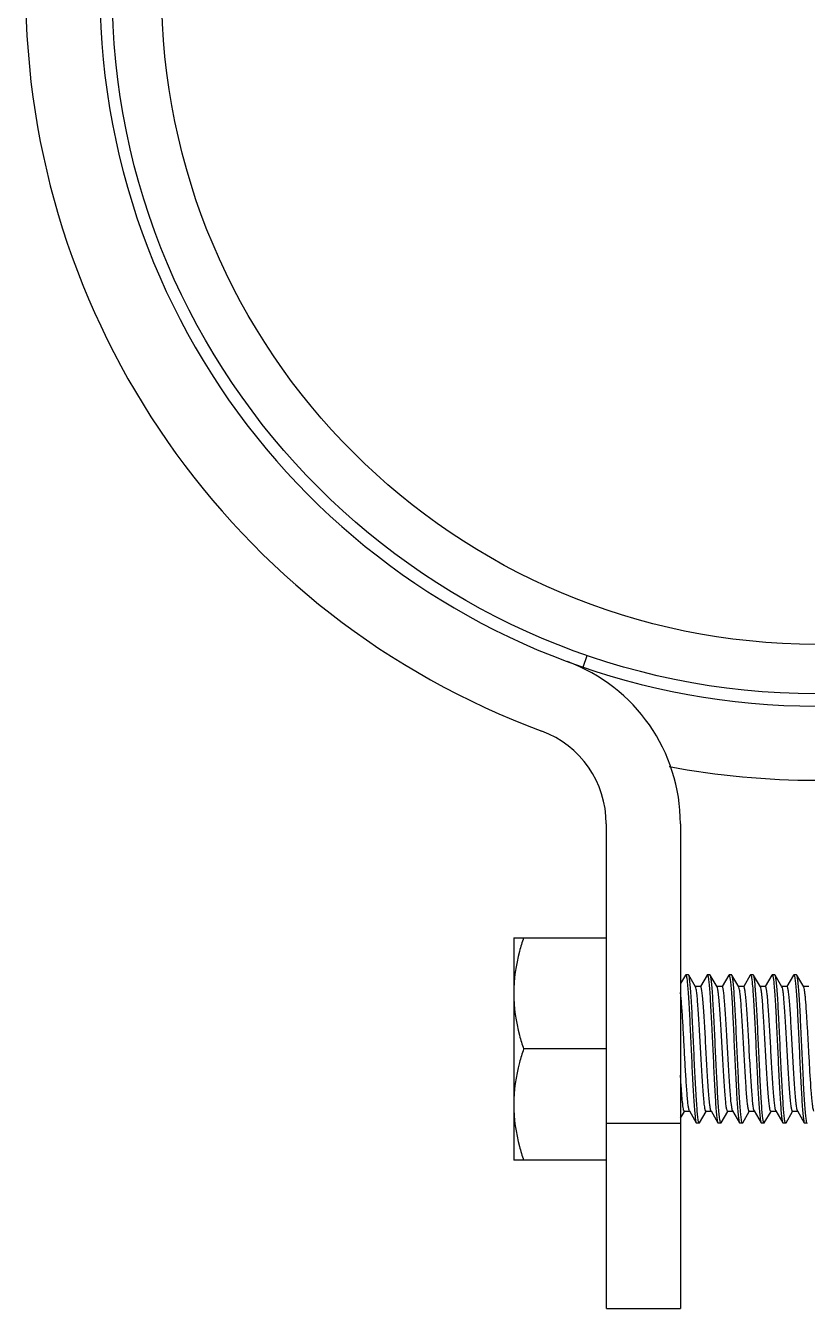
# Model space of a CAD drawing. Extents: x 27938 to 1507990, y 110129 to 923079.
# Drawn here: x 475740 to 476475, y 376821 to 378027 of the extents above; entities that cross this region are included whole.
import ezdxf

# ---------------------------------------------------------------- set-up
doc = ezdxf.new("R2010")
doc.units = 0
doc.header["$LTSCALE"] = 1000
doc.header["$MEASUREMENT"] = 0

msp = doc.modelspace()

# ---------------------------------------------------------------- linework, layer by layer
at = {"linetype": 'Continuous'}
for p, q in [((476263.7, 377423.7), (476267.5, 377434.7)), ((476285.6, 376820.7), (476285.6, 377276.4)), ((476355.3, 377276.4), (476355.3, 376820.7)), ((476198.5, 377169.2), (476285.6, 377169.2)), ((476198.5, 377169.2), (476198.5, 376960.1)), ((476359.9, 377134.1), (476355.3, 377126.1)), ((476359.9, 377134.1), (476360.2, 377134.3)), ((476362.7, 377134.3), (476360.2, 377134.3)), ((476362.7, 377134.3), (476360.2, 377134.3)), ((476360.2, 377134.3), (476360.2, 377134.3)), ((476363, 377134.1), (476362.7, 377134.3)), ((476369.4, 377123), (476363, 377134.1)), ((476380.3, 377134.1), (476374, 377123.4)), ((476380.3, 377134.1), (476380.5, 377134.3)), ((476383.1, 377134.3), (476380.5, 377134.3)), ((476383.1, 377134.3), (476380.5, 377134.3)), ((476380.5, 377134.3), (476380.6, 377134.3)), ((476383.3, 377134.1), (476383.1, 377134.3)), ((476389.7, 377123), (476383.3, 377134.1)), ((476400.6, 377134.1), (476394.4, 377123.4)), ((476400.6, 377134.1), (476400.9, 377134.3)), ((476403.4, 377134.3), (476400.9, 377134.3)), ((476403.4, 377134.3), (476400.9, 377134.3)), ((476400.9, 377134.3), (476400.9, 377134.3)), ((476403.7, 377134.1), (476403.4, 377134.3)), ((476410.1, 377123), (476403.7, 377134.1)), ((476420.9, 377134.1), (476414.7, 377123.4)), ((476420.9, 377134.1), (476421.2, 377134.3)), ((476423.7, 377134.3), (476421.2, 377134.3)), ((476423.7, 377134.3), (476421.2, 377134.3)), ((476421.2, 377134.3), (476421.2, 377134.3)), ((476424, 377134.1), (476423.7, 377134.3)), ((476430.4, 377123), (476424, 377134.1)), ((476441.3, 377134.1), (476435, 377123.4)), ((476441.3, 377134.1), (476441.5, 377134.3)), ((476444.1, 377134.3), (476441.5, 377134.3)), ((476444.1, 377134.3), (476441.5, 377134.3)), ((476441.5, 377134.3), (476441.6, 377134.3)), ((476444.3, 377134.1), (476444.1, 377134.3)), ((476450.7, 377123), (476444.3, 377134.1)), ((476461.6, 377134.1), (476455.4, 377123.4)), ((476461.6, 377134.1), (476461.8, 377134.3)), ((476464.4, 377134.3), (476461.8, 377134.3)), ((476464.4, 377134.3), (476461.8, 377134.3)), ((476461.8, 377134.3), (476461.9, 377134.3)), ((476464.6, 377134.1), (476464.4, 377134.3)), ((476471.1, 377123), (476464.6, 377134.1)), ((476374.2, 377123.3), (476369.3, 377123.3)), ((476394.5, 377123.3), (476389.6, 377123.3)), ((476414.8, 377123.3), (476409.9, 377123.3)), ((476410.2, 377122.8), (476410.1, 377123)), ((476435.1, 377123.3), (476430.2, 377123.3)), ((476455.5, 377123.3), (476450.6, 377123.3)), ((476475.8, 377123.3), (476470.9, 377123.3)), ((476285.6, 377064.6), (476207.8, 377064.6)), ((476355.3, 376999.4), (476359.1, 377005.9)), ((476358.9, 377006), (476363.8, 377006)), ((476363.7, 377006.3), (476370.1, 376995.2)), ((476373.2, 376995.2), (476379.4, 377005.9)), ((476379.3, 377006), (476384.2, 377006)), ((476384, 377006.3), (476390.4, 376995.2)), ((476393.5, 376995.2), (476399.7, 377005.9)), ((476399.6, 377006), (476404.5, 377006)), ((476404.3, 377006.3), (476410.8, 376995.2)), ((476413.8, 376995.2), (476420, 377005.9)), ((476419.9, 377006), (476424.8, 377006)), ((476424.7, 377006.3), (476431.1, 376995.2)), ((476434.1, 376995.2), (476440.4, 377005.9)), ((476440.3, 377006), (476445.2, 377006)), ((476445, 377006.3), (476451.4, 376995.2)), ((476454.5, 376995.2), (476460.7, 377005.9)), ((476460.6, 377006), (476465.5, 377006)), ((476465.3, 377006.3), (476471.7, 376995.2)), ((476285.6, 376995), (476355.3, 376995)), ((476370.1, 376995.2), (476370.4, 376995)), ((476372.9, 376995), (476370.4, 376995)), ((476372.9, 376995), (476370.4, 376995)), ((476373.2, 376995.2), (476372.9, 376995)), ((476372.9, 376995), (476372.9, 376995)), ((476390.4, 376995.2), (476390.7, 376995)), ((476393.2, 376995), (476390.7, 376995)), ((476393.2, 376995), (476390.7, 376995)), ((476393.5, 376995.2), (476393.2, 376995)), ((476393.2, 376995), (476393.2, 376995)), ((476410.8, 376995.2), (476411, 376995)), ((476413.6, 376995), (476411, 376995)), ((476413.6, 376995), (476411, 376995)), ((476413.6, 376995), (476413.5, 376995)), ((476413.8, 376995.2), (476413.6, 376995)), ((476431.1, 376995.2), (476431.3, 376995)), ((476433.9, 376995), (476431.3, 376995)), ((476433.9, 376995), (476431.3, 376995)), ((476433.9, 376995), (476433.8, 376995)), ((476434.1, 376995.2), (476433.9, 376995)), ((476451.4, 376995.2), (476451.7, 376995)), ((476454.2, 376995), (476451.7, 376995)), ((476454.2, 376995), (476451.7, 376995)), ((476454.5, 376995.2), (476454.2, 376995)), ((476454.2, 376995), (476454.2, 376995)), ((476471.7, 376995.2), (476472, 376995)), ((476474.2, 376995), (476472, 376995)), ((476474.2, 376995), (476472, 376995)), ((476474.4, 376995), (476474.2, 376995.3)), ((476474.8, 376995.2), (476474.5, 376995)), ((476285.6, 376960.1), (476198.5, 376960.1)), ((476285.6, 376820.7), (476355.3, 376820.7))]:
    msp.add_line(p, q, dxfattribs=at)
for radius in [662.1, 615.6]:
    msp.add_circle((476483, 378060.7), radius, dxfattribs=at)
for centre, radius, start, end in [((476483, 378060.7), 743.4, 110.3175, 249.6825), ((476483, 378060.7), 673.7, 109, 71), ((476192.6, 377276.4), 162.6, 0, 69.6825), ((476192.6, 377276.4), 92.9, 0, 69.6825), ((476483, 378060.7), 743.4, 259.2619, 280.7381)]:
    msp.add_arc(centre, radius, start, end, dxfattribs=at)
for points, knots in [([(476207.8, 377169.2), (476206.4, 377165), (476201.2, 377148), (476198.5, 377130.2), (476198.5, 377116.9)], [0, 0, 0, 0, 0.251892, 1, 1, 1, 1]), ([(476360.2, 377134.3), (476360.3, 377134.3), (476360.5, 377134.1), (476360.6, 377133.8), (476360.7, 377133.6)], [0, 0, 0, 0, 0.146246, 1, 1, 1, 1]), ([(476360.7, 377133.6), (476361, 377132.6), (476361.4, 377129.9), (476361.9, 377124.8), (476362.5, 377117.7), (476363.3, 377105), (476364.3, 377086.3), (476365.4, 377062.5), (476366.3, 377042.2), (476367.1, 377026.9), (476367.7, 377017.1), (476368.3, 377008.8), (476368.8, 377002.4), (476369.4, 376998.1), (476369.7, 376995.8), (476370.1, 376995.2)], [0, 0, 0, 0, 0.021868, 0.059293, 0.111148, 0.175758, 0.334416, 0.514504, 0.692433, 0.773207, 0.844889, 0.905123, 0.951944, 0.983855, 1, 1, 1, 1]), ([(476372.4, 376995.7), (476372.1, 376996.7), (476371.7, 376999.4), (476371.2, 377004.5), (476370.6, 377011.6), (476369.8, 377024.3), (476368.8, 377043), (476367.7, 377066.8), (476366.8, 377087.1), (476366, 377102.4), (476365.4, 377112.2), (476364.8, 377120.5), (476364.3, 377126.9), (476363.7, 377131.2), (476363.4, 377133.5), (476363, 377134.1)], [0, 0, 0, 0, 0.021893, 0.059337, 0.111209, 0.175831, 0.334488, 0.514558, 0.692467, 0.773229, 0.8449, 0.905129, 0.951948, 0.983856, 1, 1, 1, 1]), ([(476380.6, 377134.3), (476380.6, 377134.3), (476380.8, 377134.2), (476380.9, 377133.9), (476381, 377133.6)], [0, 0, 0, 0, 0.147522, 1, 1, 1, 1]), ([(476381, 377133.6), (476381.3, 377132.7), (476381.7, 377130), (476382.3, 377124.9), (476382.8, 377117.8), (476383.6, 377105.1), (476384.6, 377086.4), (476385.7, 377062.5), (476386.7, 377042.2), (476387.4, 377026.9), (476388, 377017.1), (476388.6, 377008.8), (476389.1, 377002.4), (476389.7, 376998.1), (476390.1, 376995.8), (476390.4, 376995.2)], [0, 0, 0, 0, 0.02168, 0.058952, 0.110694, 0.175227, 0.333837, 0.514005, 0.692077, 0.772934, 0.8447, 0.905011, 0.95189, 0.983838, 1, 1, 1, 1]), ([(476392.8, 376995.7), (476392.5, 376996.7), (476392.1, 376999.4), (476391.5, 377004.5), (476390.9, 377011.6), (476390.1, 377024.3), (476389.2, 377043), (476388, 377066.8), (476387.1, 377087.1), (476386.3, 377102.4), (476385.7, 377112.2), (476385.2, 377120.5), (476384.6, 377126.9), (476384, 377131.2), (476383.7, 377133.5), (476383.3, 377134.1)], [0, 0, 0, 0, 0.021869, 0.059298, 0.111159, 0.175773, 0.334425, 0.514513, 0.692436, 0.773203, 0.844885, 0.905123, 0.951945, 0.983855, 1, 1, 1, 1]), ([(476400.9, 377134.3), (476400.9, 377134.3), (476401.2, 377134.1), (476401.3, 377133.8), (476401.3, 377133.6)], [0, 0, 0, 0, 0.146192, 1, 1, 1, 1]), ([(476401.3, 377133.6), (476401.6, 377132.6), (476402, 377129.9), (476402.6, 377124.8), (476403.2, 377117.7), (476404, 377105), (476404.9, 377086.3), (476406, 377062.5), (476407, 377042.2), (476407.8, 377026.9), (476408.3, 377017.1), (476408.9, 377008.8), (476409.4, 377002.4), (476410.1, 376998.1), (476410.4, 376995.8), (476410.8, 376995.2)], [0, 0, 0, 0, 0.021875, 0.059308, 0.111172, 0.175789, 0.334441, 0.514524, 0.692444, 0.773209, 0.844888, 0.905124, 0.951946, 0.983855, 1, 1, 1, 1]), ([(476413.1, 376995.7), (476412.8, 376996.6), (476412.4, 376999.3), (476411.8, 377004.4), (476411.3, 377011.5), (476410.4, 377024.2), (476409.5, 377042.9), (476408.4, 377066.8), (476407.4, 377087.1), (476406.6, 377102.4), (476406.1, 377112.2), (476405.5, 377120.4), (476405, 377126.9), (476404.4, 377131.2), (476404, 377133.5), (476403.7, 377134.1)], [0, 0, 0, 0, 0.021696, 0.058981, 0.110733, 0.175273, 0.333889, 0.51405, 0.692109, 0.772959, 0.844718, 0.905021, 0.951895, 0.98384, 1, 1, 1, 1]), ([(476421.2, 377134.3), (476421.3, 377134.3), (476421.5, 377134.1), (476421.6, 377133.8), (476421.7, 377133.6)], [0, 0, 0, 0, 0.146067, 1, 1, 1, 1]), ([(476421.7, 377133.6), (476422, 377132.6), (476422.4, 377129.9), (476422.9, 377124.8), (476423.5, 377117.7), (476424.3, 377105), (476425.3, 377086.3), (476426.4, 377062.4), (476427.3, 377042.2), (476428.1, 377026.9), (476428.7, 377017.1), (476429.3, 377008.8), (476429.8, 377002.4), (476430.4, 376998.1), (476430.7, 376995.8), (476431.1, 376995.2)], [0, 0, 0, 0, 0.021894, 0.059339, 0.111212, 0.175833, 0.334492, 0.514561, 0.69247, 0.773231, 0.844902, 0.905131, 0.951948, 0.983856, 1, 1, 1, 1]), ([(476433.4, 376995.7), (476433.1, 376996.7), (476432.7, 376999.4), (476432.1, 377004.5), (476431.6, 377011.6), (476430.8, 377024.3), (476429.8, 377043), (476428.7, 377066.8), (476427.8, 377087.1), (476427, 377102.4), (476426.4, 377112.2), (476425.8, 377120.5), (476425.3, 377126.9), (476424.7, 377131.2), (476424.4, 377133.5), (476424, 377134.1)], [0, 0, 0, 0, 0.021872, 0.059299, 0.111157, 0.175768, 0.334426, 0.51451, 0.692437, 0.773209, 0.84489, 0.905124, 0.951944, 0.983855, 1, 1, 1, 1]), ([(476441.6, 377134.3), (476441.6, 377134.3), (476441.8, 377134.1), (476441.9, 377133.8), (476442, 377133.6)], [0, 0, 0, 0, 0.14652, 1, 1, 1, 1]), ([(476442, 377133.6), (476442.3, 377132.6), (476442.7, 377129.9), (476443.3, 377124.8), (476443.8, 377117.7), (476444.6, 377105), (476445.6, 377086.4), (476446.7, 377062.5), (476447.6, 377042.2), (476448.4, 377026.9), (476449, 377017.1), (476449.6, 377008.8), (476450.1, 377002.4), (476450.7, 376998.1), (476451, 376995.8), (476451.4, 376995.2)], [0, 0, 0, 0, 0.021827, 0.05922, 0.111051, 0.175644, 0.334293, 0.514399, 0.692358, 0.77315, 0.84485, 0.9051, 0.951933, 0.983851, 1, 1, 1, 1]), ([(476453.7, 376995.7), (476453.4, 376996.7), (476453, 376999.4), (476452.5, 377004.5), (476451.9, 377011.6), (476451.1, 377024.3), (476450.1, 377043), (476449, 377066.8), (476448.1, 377087.1), (476447.3, 377102.4), (476446.7, 377112.2), (476446.1, 377120.5), (476445.6, 377126.9), (476445, 377131.2), (476444.7, 377133.5), (476444.3, 377134.1)], [0, 0, 0, 0, 0.021888, 0.05933, 0.1112, 0.17582, 0.334476, 0.514549, 0.692461, 0.773223, 0.844896, 0.905127, 0.951947, 0.983856, 1, 1, 1, 1]), ([(476461.9, 377134.3), (476461.9, 377134.3), (476462.2, 377134.1), (476462.2, 377133.9), (476462.3, 377133.6)], [0, 0, 0, 0, 0.147302, 1, 1, 1, 1]), ([(476462.3, 377133.6), (476462.6, 377132.7), (476463, 377129.9), (476463.6, 377124.9), (476464.1, 377117.8), (476465, 377105.1), (476465.9, 377086.4), (476467, 377062.5), (476468, 377042.2), (476468.8, 377026.9), (476469.3, 377017.1), (476469.9, 377008.8), (476470.4, 377002.4), (476471, 376998.1), (476471.4, 376995.8), (476471.7, 376995.2)], [0, 0, 0, 0, 0.021712, 0.059011, 0.110774, 0.175321, 0.333937, 0.514091, 0.692138, 0.77298, 0.844732, 0.90503, 0.9519, 0.983841, 1, 1, 1, 1]), ([(476474.2, 376995.3), (476473.9, 376996), (476473.5, 376998.4), (476472.9, 377003.1), (476472.4, 377009.8), (476471.8, 377018.5), (476471.2, 377028.7), (476470.4, 377044.4), (476469.4, 377065.1), (476468.5, 377085.8), (476467.7, 377101.4), (476467.1, 377111.6), (476466.5, 377120), (476466, 377126.7), (476465.3, 377131.1), (476465, 377133.5), (476464.6, 377134.1)], [0, 0, 0, 0, 0.017781, 0.051792, 0.101046, 0.163901, 0.238227, 0.321493, 0.50325, 0.684515, 0.767186, 0.840711, 0.902583, 0.950706, 0.983484, 1, 1, 1, 1]), ([(476379.3, 377006), (476379.1, 377006), (476378.8, 377006.4), (476378.4, 377007.7), (476377.9, 377010.9), (476377.3, 377015.9), (476376.8, 377022.7), (476376.2, 377031), (476375.6, 377040.6), (476374.9, 377051), (476374.1, 377065.5), (476373.4, 377079.9), (476372.5, 377093.6), (476371.9, 377102.6), (476371.3, 377110.2), (476370.8, 377116.2), (476370.2, 377120.2), (476369.8, 377122.4), (476369.4, 377123)], [0, 0, 0, 0, 0.003456, 0.010692, 0.037889, 0.081613, 0.140407, 0.212192, 0.2944, 0.384075, 0.47799, 0.664972, 0.751304, 0.828651, 0.894236, 0.945722, 0.981321, 1, 1, 1, 1]), ([(476384, 377006.3), (476383.6, 377006.9), (476383.3, 377009), (476382.7, 377013.1), (476382.1, 377019.1), (476381.5, 377026.7), (476380.9, 377035.7), (476380.1, 377049.4), (476379.3, 377063.8), (476378.5, 377078.3), (476377.9, 377088.7), (476377.3, 377098.3), (476376.7, 377106.6), (476376.1, 377113.4), (476375.5, 377118.4), (476375, 377121.5), (476374.6, 377122.9), (476374.3, 377123.3), (476374.2, 377123.3)], [0, 0, 0, 0, 0.01868, 0.054278, 0.105764, 0.171348, 0.248694, 0.335026, 0.52201, 0.615925, 0.705601, 0.787808, 0.859593, 0.918386, 0.962109, 0.989306, 0.996546, 1, 1, 1, 1]), ([(476399.6, 377006), (476399.5, 377006), (476399.2, 377006.4), (476398.8, 377007.7), (476398.2, 377010.9), (476397.7, 377015.9), (476397.1, 377022.7), (476396.5, 377031), (476395.9, 377040.6), (476395.3, 377051), (476394.5, 377065.5), (476393.7, 377079.9), (476392.9, 377093.6), (476392.3, 377102.6), (476391.7, 377110.2), (476391.1, 377116.2), (476390.5, 377120.2), (476390.1, 377122.4), (476389.7, 377123)], [0, 0, 0, 0, 0.003455, 0.010693, 0.037891, 0.081614, 0.140407, 0.212192, 0.2944, 0.384075, 0.47799, 0.664974, 0.751306, 0.828653, 0.894237, 0.945722, 0.98132, 1, 1, 1, 1]), ([(476404.3, 377006.3), (476404, 377006.9), (476403.6, 377009), (476403, 377013.1), (476402.4, 377019.1), (476401.8, 377026.7), (476401.2, 377035.7), (476400.4, 377049.4), (476399.6, 377063.8), (476398.8, 377078.3), (476398.2, 377088.7), (476397.6, 377098.3), (476397, 377106.6), (476396.4, 377113.4), (476395.9, 377118.4), (476395.3, 377121.5), (476394.9, 377122.9), (476394.6, 377123.3), (476394.5, 377123.3)], [0, 0, 0, 0, 0.018679, 0.054277, 0.105763, 0.171348, 0.248695, 0.335027, 0.52201, 0.615925, 0.7056, 0.787807, 0.859593, 0.918386, 0.96211, 0.989308, 0.996544, 1, 1, 1, 1]), ([(476419.9, 377006), (476419.8, 377006), (476419.5, 377006.4), (476419.1, 377007.7), (476418.6, 377010.7), (476418, 377015.6), (476417.4, 377022.3), (476416.9, 377030.4), (476416.3, 377039.8), (476415.7, 377050), (476414.9, 377064.3), (476413.9, 377081.6), (476412.9, 377097.9), (476412.1, 377109), (476411.5, 377115.2), (476410.9, 377119.6), (476410.5, 377122), (476410.2, 377122.8)], [0, 0, 0, 0, 0.003398, 0.010481, 0.037063, 0.079811, 0.137346, 0.207687, 0.288384, 0.376611, 0.469274, 0.654855, 0.819309, 0.886268, 0.939811, 0.978111, 1, 1, 1, 1]), ([(476424.7, 377006.3), (476424.3, 377006.9), (476423.9, 377009), (476423.3, 377013.1), (476422.8, 377019.1), (476422.2, 377026.7), (476421.6, 377035.7), (476420.7, 377049.4), (476419.9, 377063.8), (476419.1, 377078.3), (476418.5, 377088.7), (476417.9, 377098.3), (476417.3, 377106.6), (476416.7, 377113.4), (476416.2, 377118.4), (476415.6, 377121.5), (476415.2, 377122.9), (476414.9, 377123.3), (476414.8, 377123.3)], [0, 0, 0, 0, 0.01868, 0.054279, 0.105766, 0.17135, 0.248697, 0.335029, 0.522011, 0.615926, 0.705601, 0.78781, 0.859595, 0.918388, 0.962111, 0.989307, 0.996546, 1, 1, 1, 1]), ([(476440.3, 377006), (476440.1, 377006), (476439.8, 377006.4), (476439.4, 377007.7), (476438.9, 377010.9), (476438.3, 377015.9), (476437.7, 377022.7), (476437.1, 377031), (476436.5, 377040.6), (476435.9, 377051), (476435.1, 377065.5), (476434.3, 377079.9), (476433.5, 377093.6), (476432.9, 377102.6), (476432.3, 377110.2), (476431.8, 377116.2), (476431.1, 377120.2), (476430.8, 377122.4), (476430.4, 377123)], [0, 0, 0, 0, 0.003456, 0.010692, 0.037889, 0.081613, 0.140406, 0.212192, 0.294399, 0.384075, 0.477989, 0.664972, 0.751304, 0.828651, 0.894236, 0.945722, 0.981321, 1, 1, 1, 1]), ([(476444.8, 377006.8), (476444.5, 377007.8), (476444, 377010.3), (476443.5, 377015), (476442.9, 377021.3), (476442.1, 377032.6), (476441.1, 377048.8), (476440.1, 377066), (476439.4, 377080.2), (476438.8, 377090.2), (476438.2, 377099.4), (476437.6, 377107.4), (476437, 377113.9), (476436.5, 377118.7), (476436, 377121.6), (476435.6, 377122.9), (476435.3, 377123.3), (476435.1, 377123.3)], [0, 0, 0, 0, 0.024737, 0.065402, 0.120735, 0.188882, 0.353983, 0.53832, 0.629884, 0.716845, 0.796224, 0.865309, 0.92175, 0.963653, 0.989702, 0.996649, 1, 1, 1, 1]), ([(476460.6, 377006), (476460.5, 377006), (476460.2, 377006.4), (476459.8, 377007.7), (476459.2, 377010.9), (476458.7, 377015.9), (476458.1, 377022.7), (476457.5, 377031), (476456.9, 377040.6), (476456.3, 377051), (476455.5, 377065.5), (476454.7, 377079.9), (476453.8, 377093.6), (476453.2, 377102.6), (476452.6, 377110.2), (476452.1, 377116.2), (476451.5, 377120.2), (476451.1, 377122.4), (476450.7, 377123)], [0, 0, 0, 0, 0.003456, 0.010693, 0.037891, 0.081614, 0.140408, 0.212193, 0.2944, 0.384075, 0.47799, 0.664974, 0.751306, 0.828653, 0.894237, 0.945723, 0.981321, 1, 1, 1, 1]), ([(476465.3, 377006.3), (476465, 377006.9), (476464.6, 377009), (476464, 377013.1), (476463.4, 377019.1), (476462.8, 377026.7), (476462.2, 377035.7), (476461.4, 377049.4), (476460.6, 377063.8), (476459.8, 377078.3), (476459.2, 377088.7), (476458.6, 377098.3), (476458, 377106.6), (476457.4, 377113.4), (476456.8, 377118.4), (476456.3, 377121.5), (476455.9, 377122.9), (476455.6, 377123.3), (476455.5, 377123.3)], [0, 0, 0, 0, 0.018679, 0.054277, 0.105763, 0.171348, 0.248694, 0.335027, 0.52201, 0.615925, 0.7056, 0.787807, 0.859592, 0.918386, 0.96211, 0.989307, 0.996544, 1, 1, 1, 1]), ([(476480.6, 377006.2), (476480.3, 377006.9), (476479.9, 377008.9), (476479.3, 377012.7), (476478.8, 377018.4), (476477.6, 377032.3), (476476.7, 377049.7), (476475.5, 377069.9), (476474.7, 377085.3), (476473.8, 377099), (476473.1, 377109.1), (476472.5, 377115.5), (476472, 377119), (476471.6, 377121.4), (476471.3, 377122.6), (476471.1, 377123)], [0, 0, 0, 0, 0.017852, 0.051664, 0.100534, 0.162875, 0.407985, 0.545976, 0.68048, 0.801297, 0.899285, 0.937334, 0.967097, 0.988058, 1, 1, 1, 1]), ([(476198.5, 377116.9), (476198.5, 377103.6), (476201.2, 377085.8), (476206.4, 377068.9), (476207.8, 377064.6)], [0, 0, 0, 0, 0.748108, 1, 1, 1, 1]), ([(476363.7, 377006.3), (476363.4, 377006.8), (476363, 377008.4), (476362.5, 377011.5), (476362, 377016.1), (476361.3, 377024.6), (476360.4, 377037.5), (476359.4, 377054.8), (476358.4, 377073.1), (476357.5, 377090.6), (476356.5, 377105.3), (476355.7, 377114), (476355.3, 377117.6)], [0, 0, 0, 0, 0.015697, 0.044446, 0.085716, 0.138485, 0.272802, 0.433446, 0.603652, 0.765638, 0.902498, 1, 1, 1, 1]), ([(476207.8, 377064.6), (476206.4, 377060.4), (476201.2, 377043.4), (476198.5, 377025.6), (476198.5, 377012.4)], [0, 0, 0, 0, 0.251892, 1, 1, 1, 1]), ([(476358.9, 377006), (476358.7, 377006), (476358.3, 377007), (476357.9, 377008.6), (476357.5, 377011.6), (476357.1, 377015.5), (476356.6, 377020.5), (476356, 377028.7), (476355.6, 377035.4), (476355.3, 377040)], [0, 0, 0, 0, 0.021802, 0.074827, 0.160247, 0.276725, 0.42207, 0.593424, 1, 1, 1, 1]), ([(476198.5, 377012.4), (476198.5, 376999.1), (476201.2, 376981.3), (476206.4, 376964.3), (476207.8, 376960.1)], [0, 0, 0, 0, 0.748108, 1, 1, 1, 1]), ([(476372.9, 376995), (476372.8, 376995), (476372.6, 376995.2), (476372.5, 376995.5), (476372.4, 376995.7)], [0, 0, 0, 0, 0.146075, 1, 1, 1, 1]), ([(476393.2, 376995), (476393.2, 376995), (476392.9, 376995.2), (476392.8, 376995.5), (476392.8, 376995.7)], [0, 0, 0, 0, 0.146237, 1, 1, 1, 1]), ([(476413.5, 376995), (476413.5, 376995), (476413.2, 376995.1), (476413.2, 376995.4), (476413.1, 376995.7)], [0, 0, 0, 0, 0.147411, 1, 1, 1, 1]), ([(476433.8, 376995), (476433.8, 376995), (476433.6, 376995.2), (476433.5, 376995.5), (476433.4, 376995.7)], [0, 0, 0, 0, 0.14622, 1, 1, 1, 1]), ([(476454.2, 376995), (476454.1, 376995), (476453.9, 376995.2), (476453.8, 376995.5), (476453.7, 376995.7)], [0, 0, 0, 0, 0.146104, 1, 1, 1, 1]), ([(476474.5, 376995), (476474.5, 376995), (476474.5, 376995), (476474.4, 376995), (476474.4, 376995)], [0, 0, 0, 0, 0.450523, 1, 1, 1, 1])]:
    msp.add_open_spline(points, degree=3, knots=knots, dxfattribs=at)
msp.add_open_spline([(476445, 377006.3), (476444.9, 377006.4), (476444.8, 377006.6), (476444.8, 377006.8)], degree=3, dxfattribs=at)

doc.saveas('drawing.dxf')
